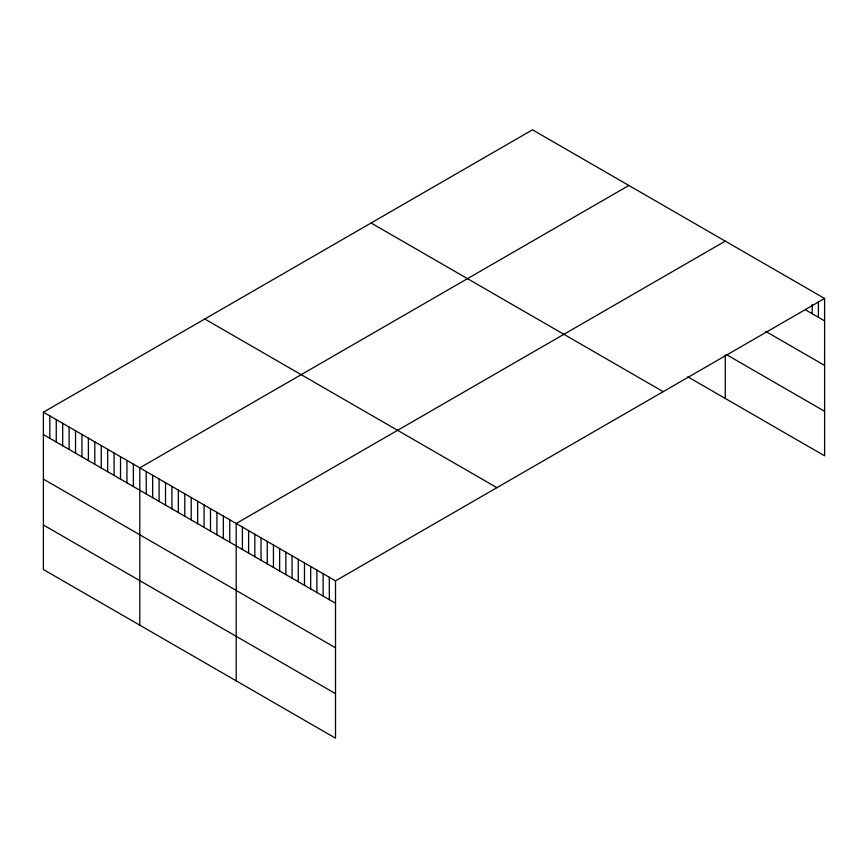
<?xml version="1.0" encoding="UTF-8"?>
<svg xmlns="http://www.w3.org/2000/svg" width="868" height="868" viewBox="0 0 868 868"><rect width="100%" height="100%" fill="white"/><g stroke="black" fill="none" stroke-linecap="round" stroke-linejoin="round"><path stroke-width="1.3" d="M824.6 298.473L335.515 580.844L335.515 738.18L43.4 569.527L43.4 412.191L532.485 129.82L824.6 298.473L824.6 455.809L687.792 376.82M628.888 185.47L139.802 467.841L139.802 625.188M725.279 241.13L236.194 523.502L236.194 680.837M805.981 310.126L824.6 320.878M765.63 331.359L824.6 365.406M726.321 354.535L824.6 411.28M371.092 223L663.206 391.652M204.794 319.012L496.908 487.664M43.4 412.191L335.515 580.844M43.4 434.597L335.515 603.249M43.4 479.125L335.515 647.778M43.4 524.999L335.515 693.651M818.394 301.478L818.394 317.287M812.188 304.484L812.188 313.706M725.279 355.175L725.279 398.466M329.308 577.263L329.308 599.658M323.102 573.672L323.102 596.077M316.896 570.092L316.896 592.497M310.69 566.511L310.69 588.905M304.473 562.92L304.473 585.325M298.266 559.339L298.266 581.744M292.06 555.759L292.06 578.153M285.854 552.167L285.854 574.573M279.648 548.587L279.648 570.992M273.442 545.006L273.442 567.412M267.236 541.415L267.236 563.82M261.029 537.834L261.029 560.24M254.823 534.254L254.823 556.659M248.606 530.673L248.606 553.068M242.4 527.082L242.4 549.487M229.77 519.791L229.77 542.196M223.347 516.08L223.347 538.486M216.913 512.37L216.913 534.775M210.49 508.659L210.49 531.064M204.067 504.948L204.067 527.353M197.633 501.237L197.633 523.643M191.21 497.527L191.21 519.932M184.786 493.816L184.786 516.221M178.352 490.105L178.352 512.511M171.929 486.395L171.929 508.8M165.506 482.684L165.506 505.089M159.083 478.973L159.083 501.379M152.649 475.263L152.649 497.668M146.225 471.552L146.225 493.957M133.368 464.13L133.368 486.536M126.945 460.431L126.945 482.825M120.522 456.72L120.522 479.114M114.088 453.009L114.088 475.404M107.665 449.298L107.665 471.693M101.241 445.588L101.241 467.982M94.807 441.877L94.807 464.271M88.384 438.166L88.384 460.561M81.961 434.456L81.961 456.861M75.538 430.745L75.538 453.15M69.104 427.034L69.104 449.44M62.68 423.324L62.68 445.729M56.257 419.613L56.257 442.018M49.823 415.902L49.823 438.307"/></g></svg>
